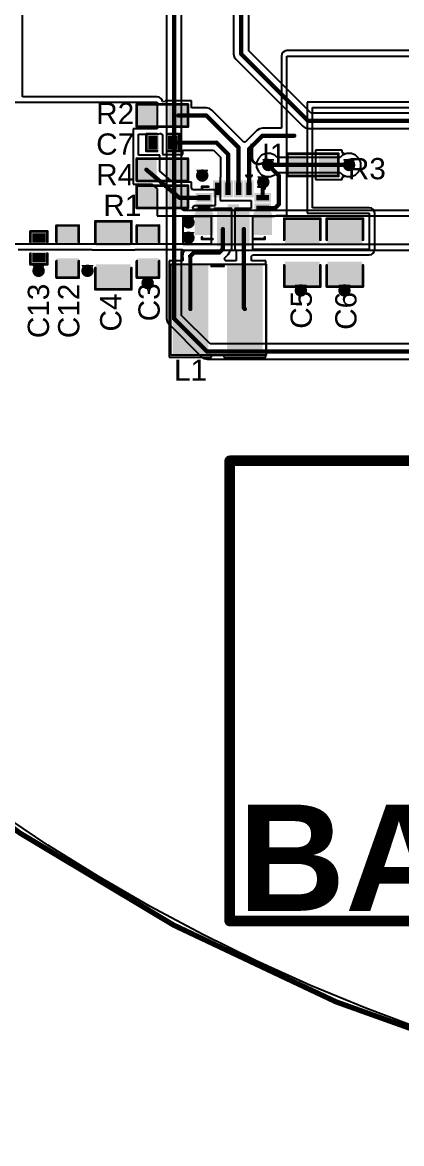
# Model space of a CAD drawing. Header units: inches. Extents: x -89 to 427, y -87 to 99.
# Drawn here: x -48.4 to -30.3, y -87.4 to -33.9 of the extents above; entities that cross this region are included whole.
import ezdxf

# ---------------------------------------------------------------- set-up
doc = ezdxf.new("R2010")
doc.units = ezdxf.units.IN
for name, color, linetype in [('Board_Outline', 56, 'Continuous'), ('Bottom Layer', 5, 'Continuous'), ('Drill Drawing', 1, 'Continuous'), ('Top Layer', 1, 'Continuous'), ('Top Overlay', 2, 'Continuous'), ('Top Paste', 8, 'Continuous'), ('Top Solder', 216, 'Continuous'), ('Via Holes', 16, 'Continuous')]:
    doc.layers.add(name, color=color, linetype=linetype)
doc.styles.add('Arial', font='', dxfattribs={"height": 0.2})
doc.styles.add('Arial_Bold', font='', dxfattribs={"height": 0.2})
doc.styles.get('Arial').set_extended_font_data('Arial')
doc.styles.get('Arial_Bold').set_extended_font_data('Arial', bold=True)

msp = doc.modelspace()

# ---------------------------------------------------------------- hatches: boundary and pattern name
at = {"layer": 'Bottom Layer'}
h = msp.add_hatch(color=5, dxfattribs=at)
edge = h.paths.add_edge_path()
edge.add_arc((-36.652, -40.665), 0.3, 0, 360)
h = msp.add_hatch(color=5, dxfattribs=at)
edge = h.paths.add_edge_path()
edge.add_arc((-32.791, -40.665), 0.3, 0, 360)
h = msp.add_hatch(color=5, dxfattribs=at)
edge = h.paths.add_edge_path()
edge.add_arc((-39.802, -41.173), 0.3, 0, 360)
h = msp.add_hatch(color=5, dxfattribs=at)
edge = h.paths.add_edge_path()
edge.add_arc((-36.888, -41.486), 0.3, 0, 360)
h = msp.add_hatch(color=5, dxfattribs=at)
edge = h.paths.add_edge_path()
edge.add_arc((-40.462, -43.409), 0.3, 0, 360)
h = msp.add_hatch(color=5, dxfattribs=at)
edge = h.paths.add_edge_path()
edge.add_arc((-40.462, -44.145), 0.3, 0, 360)
h = msp.add_hatch(color=5, dxfattribs=at)
edge = h.paths.add_edge_path()
edge.add_arc((-47.617, -45.725), 0.3, 0, 360)
h = msp.add_hatch(color=5, dxfattribs=at)
edge = h.paths.add_edge_path()
edge.add_arc((-45.28, -45.725), 0.3, 0, 360)
h = msp.add_hatch(color=5, dxfattribs=at)
edge = h.paths.add_edge_path()
edge.add_arc((-42.41, -46.309), 0.3, 0, 360)
h = msp.add_hatch(color=5, dxfattribs=at)
edge = h.paths.add_edge_path()
edge.add_arc((-35.094, -46.665), 0.3, 0, 360)
h = msp.add_hatch(color=5, dxfattribs=at)
edge = h.paths.add_edge_path()
edge.add_arc((-33.012, -46.665), 0.3, 0, 360)
at = {"layer": 'Top Layer'}
for points in [[(-42.85, -38.748), (-42.85, -37.859), (-42.088, -37.859), (-42.088, -38.748)], [(-41.326, -38.748), (-41.326, -37.859), (-40.564, -37.859), (-40.564, -38.748)], [(-42.38, -39.915), (-42.38, -39.28), (-41.923, -39.28), (-41.923, -39.915)], [(-41.44, -39.915), (-41.44, -39.28), (-40.983, -39.28), (-40.983, -39.915)], [(-42.85, -41.337), (-42.85, -40.448), (-42.088, -40.448), (-42.088, -41.337)], [(-41.326, -41.337), (-41.326, -40.448), (-40.564, -40.448), (-40.564, -41.337)], [(-34.9, -40.218), (-34.9, -41.107), (-35.662, -41.107), (-35.662, -40.218)], [(-33.376, -40.218), (-33.376, -41.107), (-34.138, -41.107), (-34.138, -40.218)], [(-42.85, -42.631), (-42.85, -41.742), (-42.088, -41.742), (-42.088, -42.631)], [(-41.326, -42.631), (-41.326, -41.742), (-40.564, -41.742), (-40.564, -42.631)], [(-38.942, -41.506), (-38.942, -42.106), (-39.192, -42.106), (-39.192, -41.506)], [(-38.442, -41.506), (-38.442, -42.106), (-38.692, -42.106), (-38.692, -41.506)], [(-37.942, -41.506), (-37.942, -42.106), (-38.192, -42.106), (-38.192, -41.506)], [(-37.442, -41.506), (-37.442, -42.106), (-37.692, -42.106), (-37.692, -41.506)], [(-39.417, -42.106), (-39.417, -42.356), (-40.017, -42.356), (-40.017, -42.106)], [(-36.617, -42.106), (-36.617, -42.356), (-37.217, -42.356), (-37.217, -42.106)], [(-39.417, -42.606), (-39.417, -42.856), (-40.017, -42.856), (-40.017, -42.606)], [(-38.142, -42.656), (-38.142, -44.456), (-38.492, -44.456), (-38.492, -42.656)], [(-36.617, -42.606), (-36.617, -42.856), (-37.217, -42.856), (-37.217, -42.606)], [(-39.367, -43.056), (-39.367, -43.906), (-40.067, -43.906), (-40.067, -43.056)], [(-38.642, -43.006), (-38.642, -44.456), (-38.992, -44.456), (-38.992, -43.006)], [(-37.642, -43.006), (-37.642, -44.456), (-37.992, -44.456), (-37.992, -43.006)], [(-36.567, -43.056), (-36.567, -43.906), (-37.267, -43.906), (-37.267, -43.056)], [(-35.789, -44.346), (-35.789, -43.33), (-34.265, -43.33), (-34.265, -44.346)], [(-33.757, -44.346), (-33.757, -43.33), (-32.233, -43.33), (-32.233, -44.346)], [(-47.282, -44.386), (-47.917, -44.386), (-47.917, -43.929), (-47.282, -43.929)], [(-46.672, -43.66), (-45.783, -43.66), (-45.783, -44.422), (-46.672, -44.422)], [(-44.806, -44.475), (-44.806, -43.459), (-43.282, -43.459), (-43.282, -44.475)], [(-42.837, -43.66), (-41.948, -43.66), (-41.948, -44.422), (-42.837, -44.422)], [(-47.282, -45.326), (-47.917, -45.326), (-47.917, -44.869), (-47.282, -44.869)], [(-46.672, -45.184), (-45.783, -45.184), (-45.783, -45.946), (-46.672, -45.946)], [(-44.806, -46.507), (-44.806, -45.491), (-43.282, -45.491), (-43.282, -46.507)], [(-42.837, -45.184), (-41.948, -45.184), (-41.948, -45.946), (-42.837, -45.946)], [(-39.62, -49.599), (-41.12, -49.599), (-41.12, -45.499), (-39.62, -45.499)], [(-37.02, -49.599), (-38.52, -49.599), (-38.52, -45.499), (-37.02, -45.499)], [(-35.789, -46.378), (-35.789, -45.362), (-34.265, -45.362), (-34.265, -46.378)], [(-33.757, -46.378), (-33.757, -45.362), (-32.233, -45.362), (-32.233, -46.378)]]:
    msp.add_hatch(color=1, dxfattribs=at).paths.add_polyline_path(points)
h = msp.add_hatch(color=1, dxfattribs=at)
edge = h.paths.add_edge_path()
edge.add_arc((-36.652, -40.665), 0.3, 0, 360)
h = msp.add_hatch(color=1, dxfattribs=at)
edge = h.paths.add_edge_path()
edge.add_arc((-32.791, -40.665), 0.3, 0, 360)
h = msp.add_hatch(color=1, dxfattribs=at)
edge = h.paths.add_edge_path()
edge.add_arc((-39.802, -41.173), 0.3, 0, 360)
h = msp.add_hatch(color=1, dxfattribs=at)
edge = h.paths.add_edge_path()
edge.add_arc((-36.888, -41.486), 0.3, 0, 360)
h = msp.add_hatch(color=1, dxfattribs=at)
edge = h.paths.add_edge_path()
edge.add_arc((-40.462, -43.409), 0.3, 0, 360)
h = msp.add_hatch(color=1, dxfattribs=at)
edge = h.paths.add_edge_path()
edge.add_arc((-40.462, -44.145), 0.3, 0, 360)
h = msp.add_hatch(color=1, dxfattribs=at)
edge = h.paths.add_edge_path()
edge.add_arc((-47.617, -45.725), 0.3, 0, 360)
h = msp.add_hatch(color=1, dxfattribs=at)
edge = h.paths.add_edge_path()
edge.add_arc((-45.28, -45.725), 0.3, 0, 360)
h = msp.add_hatch(color=1, dxfattribs=at)
edge = h.paths.add_edge_path()
edge.add_arc((-42.41, -46.309), 0.3, 0, 360)
h = msp.add_hatch(color=1, dxfattribs=at)
edge = h.paths.add_edge_path()
edge.add_arc((-35.094, -46.665), 0.3, 0, 360)
h = msp.add_hatch(color=1, dxfattribs=at)
edge = h.paths.add_edge_path()
edge.add_arc((-33.012, -46.665), 0.3, 0, 360)
at = {"layer": 'Top Paste'}
for points in [[(-42.85, -38.748), (-42.85, -37.859), (-42.088, -37.859), (-42.088, -38.748)], [(-41.326, -38.748), (-41.326, -37.859), (-40.564, -37.859), (-40.564, -38.748)], [(-42.38, -39.915), (-42.38, -39.28), (-41.923, -39.28), (-41.923, -39.915)], [(-41.44, -39.915), (-41.44, -39.28), (-40.983, -39.28), (-40.983, -39.915)], [(-42.85, -41.337), (-42.85, -40.448), (-42.088, -40.448), (-42.088, -41.337)], [(-41.326, -41.337), (-41.326, -40.448), (-40.564, -40.448), (-40.564, -41.337)], [(-34.9, -40.218), (-34.9, -41.107), (-35.662, -41.107), (-35.662, -40.218)], [(-33.376, -40.218), (-33.376, -41.107), (-34.138, -41.107), (-34.138, -40.218)], [(-42.85, -42.631), (-42.85, -41.742), (-42.088, -41.742), (-42.088, -42.631)], [(-41.326, -42.631), (-41.326, -41.742), (-40.564, -41.742), (-40.564, -42.631)], [(-38.942, -41.506), (-38.942, -42.106), (-39.192, -42.106), (-39.192, -41.506)], [(-38.442, -41.506), (-38.442, -42.106), (-38.692, -42.106), (-38.692, -41.506)], [(-37.942, -41.506), (-37.942, -42.106), (-38.192, -42.106), (-38.192, -41.506)], [(-37.442, -41.506), (-37.442, -42.106), (-37.692, -42.106), (-37.692, -41.506)], [(-39.417, -42.106), (-39.417, -42.356), (-40.017, -42.356), (-40.017, -42.106)], [(-36.617, -42.106), (-36.617, -42.356), (-37.217, -42.356), (-37.217, -42.106)], [(-39.417, -42.606), (-39.417, -42.856), (-40.017, -42.856), (-40.017, -42.606)], [(-38.142, -42.656), (-38.142, -44.456), (-38.492, -44.456), (-38.492, -42.656)], [(-36.617, -42.606), (-36.617, -42.856), (-37.217, -42.856), (-37.217, -42.606)], [(-39.367, -43.056), (-39.367, -43.906), (-40.067, -43.906), (-40.067, -43.056)], [(-38.642, -43.006), (-38.642, -44.456), (-38.992, -44.456), (-38.992, -43.006)], [(-37.642, -43.006), (-37.642, -44.456), (-37.992, -44.456), (-37.992, -43.006)], [(-36.567, -43.056), (-36.567, -43.906), (-37.267, -43.906), (-37.267, -43.056)], [(-35.789, -44.346), (-35.789, -43.33), (-34.265, -43.33), (-34.265, -44.346)], [(-33.757, -44.346), (-33.757, -43.33), (-32.233, -43.33), (-32.233, -44.346)], [(-47.282, -44.386), (-47.917, -44.386), (-47.917, -43.929), (-47.282, -43.929)], [(-46.672, -43.66), (-45.783, -43.66), (-45.783, -44.422), (-46.672, -44.422)], [(-44.806, -44.475), (-44.806, -43.459), (-43.282, -43.459), (-43.282, -44.475)], [(-42.837, -43.66), (-41.948, -43.66), (-41.948, -44.422), (-42.837, -44.422)], [(-47.282, -45.326), (-47.917, -45.326), (-47.917, -44.869), (-47.282, -44.869)], [(-46.672, -45.184), (-45.783, -45.184), (-45.783, -45.946), (-46.672, -45.946)], [(-44.806, -46.507), (-44.806, -45.491), (-43.282, -45.491), (-43.282, -46.507)], [(-42.837, -45.184), (-41.948, -45.184), (-41.948, -45.946), (-42.837, -45.946)], [(-39.62, -49.599), (-41.12, -49.599), (-41.12, -45.499), (-39.62, -45.499)], [(-37.02, -49.599), (-38.52, -49.599), (-38.52, -45.499), (-37.02, -45.499)], [(-35.789, -46.378), (-35.789, -45.362), (-34.265, -45.362), (-34.265, -46.378)], [(-33.757, -46.378), (-33.757, -45.362), (-32.233, -45.362), (-32.233, -46.378)]]:
    msp.add_hatch(color=8, dxfattribs=at).paths.add_polyline_path(points)
at = {"layer": 'Top Solder'}
for points in [[(-42.951, -38.849), (-42.951, -37.757), (-41.986, -37.757), (-41.986, -38.849)], [(-41.427, -38.849), (-41.427, -37.757), (-40.462, -37.757), (-40.462, -38.849)], [(-42.44, -39.975), (-42.44, -39.22), (-41.863, -39.22), (-41.863, -39.975)], [(-41.5, -39.975), (-41.5, -39.22), (-40.923, -39.22), (-40.923, -39.975)], [(-34.798, -40.117), (-34.798, -41.209), (-35.763, -41.209), (-35.763, -40.117)], [(-33.274, -40.117), (-33.274, -41.209), (-34.239, -41.209), (-34.239, -40.117)], [(-42.951, -41.438), (-42.951, -40.346), (-41.986, -40.346), (-41.986, -41.438)], [(-41.427, -41.438), (-41.427, -40.346), (-40.462, -40.346), (-40.462, -41.438)], [(-42.951, -42.733), (-42.951, -41.641), (-41.986, -41.641), (-41.986, -42.733)], [(-41.427, -42.733), (-41.427, -41.641), (-40.462, -41.641), (-40.462, -42.733)], [(-38.84, -41.404), (-38.84, -42.208), (-39.293, -42.208), (-39.293, -41.404)], [(-38.34, -41.404), (-38.34, -42.208), (-38.793, -42.208), (-38.793, -41.404)], [(-37.84, -41.404), (-37.84, -42.208), (-38.293, -42.208), (-38.293, -41.404)], [(-37.34, -41.404), (-37.34, -42.208), (-37.793, -42.208), (-37.793, -41.404)], [(-39.315, -42.004), (-39.315, -42.458), (-40.118, -42.458), (-40.118, -42.004)], [(-36.515, -42.004), (-36.515, -42.458), (-37.318, -42.458), (-37.318, -42.004)], [(-39.315, -42.504), (-39.315, -42.958), (-40.118, -42.958), (-40.118, -42.504)], [(-38.04, -42.554), (-38.04, -44.558), (-38.593, -44.558), (-38.593, -42.554)], [(-36.515, -42.504), (-36.515, -42.958), (-37.318, -42.958), (-37.318, -42.504)], [(-44.876, -44.545), (-44.876, -43.389), (-43.212, -43.389), (-43.212, -44.545)], [(-39.265, -42.954), (-39.265, -44.008), (-40.168, -44.008), (-40.168, -42.954)], [(-38.54, -42.904), (-38.54, -44.558), (-39.093, -44.558), (-39.093, -42.904)], [(-37.54, -42.904), (-37.54, -44.558), (-38.093, -44.558), (-38.093, -42.904)], [(-36.465, -42.954), (-36.465, -44.008), (-37.368, -44.008), (-37.368, -42.954)], [(-35.859, -44.416), (-35.859, -43.26), (-34.195, -43.26), (-34.195, -44.416)], [(-33.827, -44.416), (-33.827, -43.26), (-32.163, -43.26), (-32.163, -44.416)], [(-47.222, -44.446), (-47.977, -44.446), (-47.977, -43.869), (-47.222, -43.869)], [(-46.732, -43.6), (-45.724, -43.6), (-45.724, -44.482), (-46.732, -44.482)], [(-42.897, -43.6), (-41.888, -43.6), (-41.888, -44.482), (-42.897, -44.482)], [(-47.222, -45.386), (-47.977, -45.386), (-47.977, -44.809), (-47.222, -44.809)], [(-46.732, -45.124), (-45.724, -45.124), (-45.724, -46.006), (-46.732, -46.006)], [(-44.876, -46.577), (-44.876, -45.421), (-43.212, -45.421), (-43.212, -46.577)], [(-42.897, -45.124), (-41.888, -45.124), (-41.888, -46.006), (-42.897, -46.006)], [(-39.518, -49.7), (-41.221, -49.7), (-41.221, -45.397), (-39.518, -45.397)], [(-36.918, -49.7), (-38.621, -49.7), (-38.621, -45.397), (-36.918, -45.397)], [(-35.859, -46.448), (-35.859, -45.292), (-34.195, -45.292), (-34.195, -46.448)], [(-33.827, -46.448), (-33.827, -45.292), (-32.163, -45.292), (-32.163, -46.448)]]:
    msp.add_hatch(color=216, dxfattribs=at).paths.add_polyline_path(points)
at = {"layer": 'Via Holes'}
h = msp.add_hatch(color=7, dxfattribs=at)
edge = h.paths.add_edge_path()
edge.add_arc((-36.652, -40.665), 0.15, 0, 360)
h = msp.add_hatch(color=7, dxfattribs=at)
edge = h.paths.add_edge_path()
edge.add_arc((-32.791, -40.665), 0.15, 0, 360)
h = msp.add_hatch(color=7, dxfattribs=at)
edge = h.paths.add_edge_path()
edge.add_arc((-39.802, -41.173), 0.15, 0, 360)
h = msp.add_hatch(color=7, dxfattribs=at)
edge = h.paths.add_edge_path()
edge.add_arc((-36.888, -41.486), 0.15, 0, 360)
h = msp.add_hatch(color=7, dxfattribs=at)
edge = h.paths.add_edge_path()
edge.add_arc((-40.462, -43.409), 0.15, 0, 360)
h = msp.add_hatch(color=7, dxfattribs=at)
edge = h.paths.add_edge_path()
edge.add_arc((-40.462, -44.145), 0.15, 0, 360)
h = msp.add_hatch(color=7, dxfattribs=at)
edge = h.paths.add_edge_path()
edge.add_arc((-47.617, -45.725), 0.15, 0, 360)
h = msp.add_hatch(color=7, dxfattribs=at)
edge = h.paths.add_edge_path()
edge.add_arc((-45.28, -45.725), 0.15, 0, 360)
h = msp.add_hatch(color=7, dxfattribs=at)
edge = h.paths.add_edge_path()
edge.add_arc((-42.41, -46.309), 0.15, 0, 360)
h = msp.add_hatch(color=7, dxfattribs=at)
edge = h.paths.add_edge_path()
edge.add_arc((-35.094, -46.665), 0.15, 0, 360)
h = msp.add_hatch(color=7, dxfattribs=at)
edge = h.paths.add_edge_path()
edge.add_arc((-33.012, -46.665), 0.15, 0, 360)

# ---------------------------------------------------------------- linework, layer by layer
at = {"layer": 'Board_Outline', "const_width": 0.254}
for points in [[(87.312, 0, 1), (-87.312, 0, 1)], [(36.513, 0, 1), (-36.513, 0, 1)]]:
    msp.add_lwpolyline(points, format="xyb", close=True, dxfattribs=at)
at = {"layer": 'Bottom Layer'}
for p, q in [((-37.585, -35.207), (-37.585, -5.772)), ((-38.31, -5.923), (-38.31, -35.357)), ((-40.785, -42.735), (-40.785, -12.852)), ((-41.511, -13.003), (-41.511, -48.006)), ((-38.31, -35.357), (-38.31, -35.357)), ((-38.31, -35.357), (-38.283, -35.496)), ((-34.597, -38.195), (-37.585, -35.207)), ((-38.283, -35.496), (-38.204, -35.613)), ((-38.204, -35.613), (-35.004, -38.814)), ((59.387, -38.195), (-34.597, -38.195)), ((-35.004, -38.814), (-35.004, -38.814)), ((-35.004, -38.814), (-34.886, -38.892)), ((-34.886, -38.892), (-34.747, -38.92)), ((-34.747, -38.92), (-34.747, -38.92)), ((-34.747, -38.92), (-1.818, -38.92)), ((-36.762, -40.111), (-36.966, -40.196)), ((-36.542, -40.111), (-36.762, -40.111)), ((-36.338, -40.196), (-36.542, -40.111)), ((-32.902, -40.111), (-33.105, -40.196)), ((-32.681, -40.111), (-32.902, -40.111)), ((-32.478, -40.196), (-32.681, -40.111)), ((-37.122, -40.352), (-37.206, -40.555)), ((-37.206, -40.555), (-37.206, -40.776)), ((-36.966, -40.196), (-37.122, -40.352)), ((-36.231, -40.303), (-36.338, -40.196)), ((-33.212, -40.303), (-36.231, -40.303)), ((-33.105, -40.196), (-33.212, -40.303)), ((-32.322, -40.352), (-32.478, -40.196)), ((-32.237, -40.555), (-32.322, -40.352)), ((-32.237, -40.776), (-32.237, -40.555)), ((-37.206, -40.776), (-37.122, -40.979)), ((-37.122, -40.979), (-36.966, -41.135)), ((-36.966, -41.135), (-36.762, -41.219)), ((-36.762, -41.219), (-36.542, -41.219)), ((-36.542, -41.219), (-36.338, -41.135)), ((-36.338, -41.135), (-36.231, -41.028)), ((-36.231, -41.028), (-33.212, -41.028)), ((-33.212, -41.028), (-33.105, -41.135)), ((-33.105, -41.135), (-32.902, -41.219)), ((-32.902, -41.219), (-32.681, -41.219)), ((-32.681, -41.219), (-32.478, -41.135)), ((-32.478, -41.135), (-32.322, -40.979)), ((-32.322, -40.979), (-32.237, -40.776)), ((-40.783, -42.742), (-40.785, -42.735)), ((-40.738, -42.803), (-40.783, -42.742)), ((-40.685, -42.845), (-40.738, -42.803)), ((-6.121, -42.845), (-40.685, -42.845)), ((-40.711, -43.134), (-40.685, -43.104)), ((-40.711, -44.475), (-40.711, -43.134)), ((-40.685, -43.104), (-6.121, -43.104)), ((-13.824, -44.475), (-40.711, -44.475)), ((-40.785, -44.795), (-40.711, -44.734)), ((-40.785, -47.856), (-40.785, -44.795)), ((-40.711, -44.734), (-13.824, -44.734)), ((-41.511, -48.006), (-41.511, -48.006)), ((-41.511, -48.006), (-41.483, -48.145)), ((-41.483, -48.145), (-41.404, -48.262)), ((-39.423, -49.218), (-40.785, -47.856)), ((-41.404, -48.262), (-39.83, -49.837)), ((-22.826, -49.218), (-39.423, -49.218)), ((-39.83, -49.837), (-39.83, -49.837)), ((-39.83, -49.837), (-39.712, -49.916)), ((-39.712, -49.916), (-39.573, -49.943)), ((-39.573, -49.943), (-16.956, -49.943)), ((-47.18, -73.174), (-49.549, -71.591)), ((-44.76, -74.678), (-47.18, -73.174)), ((-42.293, -76.103), (-44.76, -74.678)), ((-39.78, -77.446), (-42.293, -76.103)), ((-37.225, -78.706), (-39.78, -77.446)), ((-34.63, -79.882), (-37.225, -78.706)), ((-31.998, -80.972), (-34.63, -79.882)), ((-29.331, -81.976), (-31.998, -80.972))]:
    msp.add_line(p, q, dxfattribs=at)
at = {"layer": 'Bottom Layer', "const_width": 0.203}
for points in [[(-37.948, -35.357), (-37.948, -5.772)], [(-41.148, -48.006), (-41.148, -12.852)], [(-37.948, -35.357), (-34.747, -38.557)], [(-34.747, -38.557), (59.538, -38.557)], [(-36.652, -40.665), (-32.791, -40.665)], [(-41.148, -48.006), (-39.573, -49.581)], [(-39.573, -49.581), (-16.535, -49.581)]]:
    msp.add_lwpolyline(points, dxfattribs=at)
at = {"layer": 'Bottom Layer', "const_width": 0.102}
for points in [[(-37.998, -35.357, 1), (-37.897, -35.357, 1)], [(-37.998, -35.357, 1), (-37.897, -35.357, 1)], [(-34.798, -38.557, 1), (-34.696, -38.557, 1)], [(-34.798, -38.557, 1), (-34.696, -38.557, 1)], [(-36.703, -40.665, 1), (-36.601, -40.665, 1)], [(-32.842, -40.665, 1), (-32.741, -40.665, 1)], [(-41.199, -48.006, 1), (-41.097, -48.006, 1)], [(-41.199, -48.006, 1), (-41.097, -48.006, 1)], [(-39.624, -49.581, 1), (-39.522, -49.581, 1)], [(-39.624, -49.581, 1), (-39.522, -49.581, 1)]]:
    msp.add_lwpolyline(points, format="xyb", close=True, dxfattribs=at)
at = {"layer": 'Drill Drawing', "const_width": 0.0508}
for points in [[(-36.906, -40.411), (-36.398, -40.411)], [(-36.906, -40.411), (-36.652, -40.919)], [(-36.652, -40.919), (-36.398, -40.411)], [(-33.045, -40.411), (-32.537, -40.411)], [(-33.045, -40.411), (-32.791, -40.919)], [(-32.791, -40.919), (-32.537, -40.411)], [(-40.056, -40.919), (-39.548, -40.919)], [(-40.056, -40.919), (-39.802, -41.427)], [(-39.802, -41.427), (-39.548, -40.919)], [(-37.142, -41.232), (-36.634, -41.232)], [(-37.142, -41.232), (-36.888, -41.74)], [(-36.888, -41.74), (-36.634, -41.232)], [(-40.716, -43.155), (-40.208, -43.155)], [(-40.716, -43.155), (-40.462, -43.663)], [(-40.462, -43.663), (-40.208, -43.155)], [(-40.716, -43.891), (-40.208, -43.891)], [(-40.716, -43.891), (-40.462, -44.399)], [(-40.462, -44.399), (-40.208, -43.891)], [(-47.871, -45.471), (-47.363, -45.471)], [(-47.871, -45.471), (-47.617, -45.979)], [(-47.617, -45.979), (-47.363, -45.471)], [(-45.534, -45.471), (-45.026, -45.471)], [(-45.534, -45.471), (-45.28, -45.979)], [(-45.28, -45.979), (-45.026, -45.471)], [(-42.664, -46.055), (-42.156, -46.055)], [(-42.664, -46.055), (-42.41, -46.563)], [(-42.41, -46.563), (-42.156, -46.055)], [(-35.348, -46.411), (-34.84, -46.411)], [(-35.348, -46.411), (-35.094, -46.919)], [(-35.094, -46.919), (-34.84, -46.411)], [(-33.266, -46.411), (-32.758, -46.411)], [(-33.266, -46.411), (-33.012, -46.919)], [(-33.012, -46.919), (-32.758, -46.411)]]:
    msp.add_lwpolyline(points, dxfattribs=at)
at = {"layer": 'Drill Drawing', "const_width": 0.0254}
for points in [[(-36.919, -40.411, 1), (-36.894, -40.411, 1)], [(-36.919, -40.411, 1), (-36.894, -40.411, 1)], [(-36.411, -40.411, 1), (-36.386, -40.411, 1)], [(-36.411, -40.411, 1), (-36.386, -40.411, 1)], [(-33.058, -40.411, 1), (-33.033, -40.411, 1)], [(-33.058, -40.411, 1), (-33.033, -40.411, 1)], [(-32.55, -40.411, 1), (-32.525, -40.411, 1)], [(-32.55, -40.411, 1), (-32.525, -40.411, 1)], [(-40.068, -40.919, 1), (-40.043, -40.919, 1)], [(-40.068, -40.919, 1), (-40.043, -40.919, 1)], [(-39.56, -40.919, 1), (-39.535, -40.919, 1)], [(-39.56, -40.919, 1), (-39.535, -40.919, 1)], [(-37.155, -41.232, 1), (-37.129, -41.232, 1)], [(-37.155, -41.232, 1), (-37.129, -41.232, 1)], [(-36.665, -40.919, 1), (-36.639, -40.919, 1)], [(-36.665, -40.919, 1), (-36.639, -40.919, 1)], [(-36.647, -41.232, 1), (-36.621, -41.232, 1)], [(-36.647, -41.232, 1), (-36.621, -41.232, 1)], [(-32.804, -40.919, 1), (-32.779, -40.919, 1)], [(-32.804, -40.919, 1), (-32.779, -40.919, 1)], [(-39.815, -41.427, 1), (-39.789, -41.427, 1)], [(-39.815, -41.427, 1), (-39.789, -41.427, 1)], [(-36.901, -41.74, 1), (-36.875, -41.74, 1)], [(-36.901, -41.74, 1), (-36.875, -41.74, 1)], [(-40.729, -43.155, 1), (-40.703, -43.155, 1)], [(-40.729, -43.155, 1), (-40.703, -43.155, 1)], [(-40.221, -43.155, 1), (-40.196, -43.155, 1)], [(-40.221, -43.155, 1), (-40.196, -43.155, 1)], [(-40.729, -43.891, 1), (-40.703, -43.891, 1)], [(-40.729, -43.891, 1), (-40.703, -43.891, 1)], [(-40.475, -43.663, 1), (-40.45, -43.663, 1)], [(-40.475, -43.663, 1), (-40.45, -43.663, 1)], [(-40.221, -43.891, 1), (-40.196, -43.891, 1)], [(-40.221, -43.891, 1), (-40.196, -43.891, 1)], [(-40.475, -44.399, 1), (-40.45, -44.399, 1)], [(-40.475, -44.399, 1), (-40.45, -44.399, 1)], [(-47.883, -45.471, 1), (-47.858, -45.471, 1)], [(-47.883, -45.471, 1), (-47.858, -45.471, 1)], [(-47.375, -45.471, 1), (-47.35, -45.471, 1)], [(-47.375, -45.471, 1), (-47.35, -45.471, 1)], [(-45.546, -45.471, 1), (-45.521, -45.471, 1)], [(-45.546, -45.471, 1), (-45.521, -45.471, 1)], [(-45.038, -45.471, 1), (-45.013, -45.471, 1)], [(-45.038, -45.471, 1), (-45.013, -45.471, 1)], [(-47.629, -45.979, 1), (-47.604, -45.979, 1)], [(-47.629, -45.979, 1), (-47.604, -45.979, 1)], [(-45.292, -45.979, 1), (-45.267, -45.979, 1)], [(-45.292, -45.979, 1), (-45.267, -45.979, 1)], [(-42.676, -46.055, 1), (-42.651, -46.055, 1)], [(-42.676, -46.055, 1), (-42.651, -46.055, 1)], [(-42.168, -46.055, 1), (-42.143, -46.055, 1)], [(-42.168, -46.055, 1), (-42.143, -46.055, 1)], [(-42.422, -46.563, 1), (-42.397, -46.563, 1)], [(-42.422, -46.563, 1), (-42.397, -46.563, 1)], [(-35.361, -46.411, 1), (-35.336, -46.411, 1)], [(-35.361, -46.411, 1), (-35.336, -46.411, 1)], [(-34.853, -46.411, 1), (-34.828, -46.411, 1)], [(-34.853, -46.411, 1), (-34.828, -46.411, 1)], [(-33.278, -46.411, 1), (-33.253, -46.411, 1)], [(-33.278, -46.411, 1), (-33.253, -46.411, 1)], [(-32.77, -46.411, 1), (-32.745, -46.411, 1)], [(-32.77, -46.411, 1), (-32.745, -46.411, 1)], [(-35.107, -46.919, 1), (-35.082, -46.919, 1)], [(-35.107, -46.919, 1), (-35.082, -46.919, 1)], [(-33.024, -46.919, 1), (-32.999, -46.919, 1)], [(-33.024, -46.919, 1), (-32.999, -46.919, 1)]]:
    msp.add_lwpolyline(points, format="xyb", close=True, dxfattribs=at)
at = {"layer": 'Top Layer'}
for p, q in [((-48.377, -37.409), (-48.377, -3.912)), ((-36.002, -35.359), (-36.022, -35.458)), ((-35.946, -35.275), (-36.002, -35.359)), ((-35.862, -35.219), (-35.946, -35.275)), ((-35.763, -35.199), (-35.862, -35.219)), ((-11.07, -35.199), (-35.763, -35.199)), ((-36.022, -35.458), (-36.022, -38.906)), ((-35.763, -43.078), (-35.763, -35.458)), ((-35.763, -35.458), (-10.16, -35.458)), ((-41.961, -37.409), (-48.377, -37.409)), ((-41.862, -37.429), (-41.961, -37.409)), ((-41.778, -37.485), (-41.862, -37.429)), ((-41.722, -37.569), (-41.778, -37.485)), ((-49.251, -37.668), (-41.961, -37.668)), ((-41.961, -37.668), (-41.961, -38.938)), ((-41.707, -37.643), (-41.722, -37.569)), ((-41.58, -37.631), (-41.707, -37.643)), ((-40.31, -37.605), (-41.58, -37.605)), ((-41.58, -37.605), (-41.58, -37.631)), ((-40.31, -37.941), (-40.31, -37.605)), ((-39.599, -37.941), (-40.31, -37.941)), ((-39.46, -37.968), (-39.599, -37.941)), ((-39.599, -37.941), (-39.599, -37.941)), ((-39.342, -38.047), (-39.46, -37.968)), ((-16.307, -37.668), (-34.798, -37.668)), ((-34.798, -37.668), (-34.798, -42.977)), ((-34.539, -42.718), (-34.539, -37.927)), ((-34.539, -37.927), (-16.566, -37.927)), ((-37.81, -39.579), (-39.342, -38.047)), ((-41.961, -38.938), (-43.104, -38.938)), ((-43.104, -38.938), (-43.104, -41.58)), ((-37.188, -39.012), (-37.76, -39.584)), ((-37.07, -38.933), (-37.188, -39.012)), ((-37.188, -39.012), (-37.188, -39.012)), ((-36.932, -38.906), (-37.07, -38.933)), ((-36.022, -38.906), (-36.932, -38.906)), ((-42.845, -40.194), (-42.845, -39.197)), ((-42.845, -39.197), (-41.961, -39.197)), ((-41.961, -39.197), (-41.862, -39.177)), ((-41.862, -39.177), (-41.821, -39.15)), ((-41.821, -39.15), (-41.694, -39.207)), ((-41.694, -39.207), (-41.694, -40.169)), ((-37.76, -39.584), (-37.81, -39.579)), ((-37.81, -39.579), (-37.81, -39.579)), ((-41.694, -40.169), (-40.729, -40.169)), ((-40.729, -40.169), (-40.729, -39.96)), ((-40.729, -39.96), (-39.267, -39.96)), ((-39.267, -39.96), (-38.929, -40.298)), ((-33.122, -39.964), (-34.392, -39.964)), ((-34.392, -39.964), (-34.392, -41.361)), ((-33.122, -40.065), (-33.122, -39.964)), ((-32.995, -40.15), (-33.122, -40.065)), ((-32.902, -40.111), (-32.995, -40.15)), ((-32.681, -40.111), (-32.902, -40.111)), ((-32.478, -40.196), (-32.681, -40.111)), ((-41.834, -40.194), (-42.845, -40.194)), ((-41.834, -40.956), (-41.834, -40.194)), ((-38.929, -40.298), (-38.929, -41.252)), ((-32.322, -40.352), (-32.478, -40.196)), ((-32.237, -40.555), (-32.322, -40.352)), ((-32.237, -40.776), (-32.237, -40.555)), ((-41.207, -41.488), (-41.834, -40.956)), ((-38.929, -41.252), (-38.946, -41.252)), ((-38.946, -41.252), (-38.946, -42.36)), ((-33.122, -41.266), (-32.995, -41.181)), ((-32.995, -41.181), (-32.902, -41.219)), ((-32.902, -41.219), (-32.681, -41.219)), ((-32.681, -41.219), (-32.478, -41.135)), ((-32.478, -41.135), (-32.322, -40.979)), ((-32.322, -40.979), (-32.237, -40.776)), ((-43.104, -41.58), (-43.104, -41.591)), ((-43.104, -41.591), (-42.207, -41.591)), ((-42.207, -41.591), (-41.961, -41.8)), ((-40.31, -41.488), (-41.207, -41.488)), ((-40.31, -41.741), (-40.31, -41.488)), ((-40.271, -41.852), (-40.31, -41.741)), ((-34.392, -41.361), (-33.122, -41.361)), ((-33.122, -41.361), (-33.122, -41.266)), ((-41.961, -41.8), (-41.961, -43.104)), ((-39.163, -41.852), (-40.271, -41.852)), ((-39.163, -42.61), (-39.163, -41.852)), ((-40.26, -42.737), (-40.188, -42.61)), ((-40.225, -42.802), (-40.26, -42.737)), ((-39.246, -42.802), (-40.225, -42.802)), ((-40.188, -42.61), (-39.163, -42.61)), ((-38.388, -42.752), (-39.246, -42.752)), ((-39.246, -42.752), (-39.246, -42.802)), ((-38.946, -42.36), (-37.471, -42.36)), ((-38.388, -44.71), (-38.388, -42.752)), ((-37.471, -42.752), (-38.246, -42.752)), ((-38.246, -42.752), (-38.246, -44.71)), ((-37.471, -42.36), (-37.471, -42.752)), ((-31.826, -42.718), (-34.539, -42.718)), ((-31.727, -42.738), (-31.826, -42.718)), ((-31.643, -42.794), (-31.727, -42.738)), ((-31.587, -42.878), (-31.643, -42.794)), ((-41.961, -43.104), (-40.271, -43.104)), ((-40.271, -43.104), (-40.271, -43.11)), ((-40.271, -43.11), (-39.37, -43.11)), ((-39.37, -43.11), (-39.37, -44.45)), ((-37.388, -44.704), (-37.388, -43.11)), ((-37.388, -43.11), (-36.363, -43.11)), ((-36.363, -43.11), (-36.254, -43.078)), ((-36.363, -43.11), (-36.363, -43.11)), ((-36.254, -43.078), (-35.763, -43.078)), ((-34.798, -42.977), (-31.826, -42.977)), ((-31.826, -42.977), (-31.826, -44.704)), ((-31.567, -42.977), (-31.587, -42.878)), ((-31.567, -44.704), (-31.567, -42.977)), ((-39.37, -44.45), (-48.844, -44.45)), ((-48.585, -44.709), (-45.06, -44.709)), ((-45.06, -44.709), (-45.06, -44.729)), ((-45.06, -44.729), (-43.028, -44.729)), ((-43.028, -44.729), (-43.028, -44.709)), ((-43.028, -44.709), (-40.749, -44.709)), ((-40.749, -44.709), (-40.681, -44.836)), ((-40.721, -44.895), (-40.749, -45.034)), ((-40.681, -44.836), (-40.721, -44.895)), ((-38.733, -45.113), (-38.56, -44.94)), ((-38.56, -44.94), (-38.482, -44.823)), ((-38.56, -44.94), (-38.56, -44.94)), ((-38.482, -44.823), (-38.459, -44.71)), ((-38.459, -44.71), (-38.388, -44.71)), ((-38.246, -44.71), (-38.179, -44.71)), ((-38.179, -44.71), (-38.179, -45.245)), ((-37.454, -45.017), (-37.388, -44.963)), ((-31.826, -44.704), (-37.388, -44.704)), ((-37.388, -44.963), (-31.826, -44.963)), ((-31.826, -44.963), (-31.727, -44.943)), ((-31.727, -44.943), (-31.643, -44.887)), ((-31.643, -44.887), (-31.587, -44.803)), ((-31.587, -44.803), (-31.567, -44.704)), ((-40.732, -45.245), (-41.374, -45.245)), ((-41.374, -45.245), (-41.374, -49.853)), ((-41.3, -45.415), (-36.754, -45.415)), ((-41.3, -49.759), (-41.3, -45.415)), ((-41.3, -45.415), (-41.3, -45.415)), ((-40.749, -45.034), (-40.732, -45.116)), ((-40.732, -45.116), (-40.732, -45.245)), ((-38.74, -45.118), (-38.733, -45.113)), ((-38.702, -45.245), (-38.74, -45.118)), ((-38.179, -45.245), (-38.702, -45.245)), ((-37.454, -45.245), (-37.454, -45.017)), ((-36.766, -45.245), (-37.454, -45.245)), ((-36.766, -45.415), (-36.766, -45.245)), ((-36.754, -45.415), (-36.766, -45.415)), ((-36.754, -45.415), (-36.754, -49.759)), ((-36.754, -49.759), (-36.754, -45.415)), ((-36.754, -49.759), (-41.3, -49.759)), ((-39.366, -49.853), (-39.366, -49.759)), ((-39.366, -49.759), (-38.774, -49.759)), ((-38.774, -49.759), (-38.774, -49.853)), ((-36.766, -49.853), (-36.766, -49.759)), ((-36.766, -49.759), (-36.754, -49.759)), ((-41.374, -49.853), (-39.366, -49.853)), ((-38.774, -49.853), (-36.766, -49.853)), ((-47.18, -73.174), (-49.549, -71.591)), ((-44.76, -74.678), (-47.18, -73.174)), ((-42.293, -76.103), (-44.76, -74.678)), ((-39.78, -77.446), (-42.293, -76.103)), ((-37.225, -78.706), (-39.78, -77.446)), ((-34.63, -79.882), (-37.225, -78.706)), ((-31.998, -80.972), (-34.63, -79.882)), ((-29.331, -81.976), (-31.998, -80.972))]:
    msp.add_line(p, q, dxfattribs=at)
at = {"layer": 'Top Layer', "const_width": 0.203}
for points in [[(-40.945, -38.303), (-39.599, -38.303)], [(-39.599, -38.303), (-38.067, -39.835)], [(-41.212, -39.598), (-39.117, -39.598)], [(-39.117, -39.598), (-38.567, -40.148)], [(-37.567, -39.903), (-36.932, -39.268)], [(-36.932, -39.268), (-35.408, -39.268)], [(-38.567, -41.806), (-38.567, -40.148)], [(-38.067, -41.258), (-38.067, -39.835)], [(-37.567, -41.806), (-37.567, -39.903)], [(-36.652, -40.665), (-36.144, -41.173)], [(-33.757, -40.663), (-33.754, -40.665)], [(-33.754, -40.665), (-32.791, -40.665)], [(-42.469, -40.892), (-40.945, -42.187)], [(-38.067, -41.806), (-38.067, -41.258)], [(-36.957, -41.351), (-36.943, -41.337)], [(-36.957, -41.351), (-36.917, -41.392)], [(-36.943, -41.337), (-36.914, -41.337)], [(-36.914, -41.337), (-36.888, -41.363)], [(-36.144, -42.545), (-36.144, -41.173)], [(-36.917, -42.231), (-36.917, -41.392)], [(-36.888, -41.486), (-36.888, -41.363)], [(-40.945, -42.187), (-40.901, -42.231)], [(-40.901, -42.231), (-39.717, -42.231)], [(-36.917, -42.731), (-36.33, -42.731)], [(-36.33, -42.731), (-36.144, -42.545)], [(-38.817, -44.684), (-38.817, -43.731)], [(-37.817, -47.502), (-37.817, -43.731)], [(-40.386, -45.034), (-40.208, -44.856)], [(-40.386, -45.034), (-40.37, -45.05)], [(-40.37, -47.549), (-40.37, -45.05)], [(-40.208, -44.856), (-38.989, -44.856)], [(-38.989, -44.856), (-38.817, -44.684)], [(-37.817, -47.502), (-37.77, -47.549)]]:
    msp.add_lwpolyline(points, dxfattribs=at)
at = {"layer": 'Top Layer', "const_width": 0.102}
for points in [[(-40.996, -38.303, 1), (-40.894, -38.303, 1)], [(-39.649, -38.303, 1), (-39.548, -38.303, 1)], [(-39.649, -38.303, 1), (-39.548, -38.303, 1)], [(-41.262, -39.598, 1), (-41.161, -39.598, 1)], [(-39.168, -39.598, 1), (-39.066, -39.598, 1)], [(-39.168, -39.598, 1), (-39.066, -39.598, 1)], [(-36.982, -39.268, 1), (-36.881, -39.268, 1)], [(-36.982, -39.268, 1), (-36.881, -39.268, 1)], [(-35.458, -39.268, 1), (-35.357, -39.268, 1)], [(-38.617, -40.148, 1), (-38.516, -40.148, 1)], [(-38.617, -40.148, 1), (-38.516, -40.148, 1)], [(-38.117, -39.835, 1), (-38.016, -39.835, 1)], [(-38.117, -39.835, 1), (-38.016, -39.835, 1)], [(-37.617, -39.903, 1), (-37.516, -39.903, 1)], [(-37.617, -39.903, 1), (-37.516, -39.903, 1)], [(-36.703, -40.665, 1), (-36.601, -40.665, 1)], [(-33.807, -40.663, 1), (-33.706, -40.663, 1)], [(-33.805, -40.665, 1), (-33.703, -40.665, 1)], [(-33.805, -40.665, 1), (-33.703, -40.665, 1)], [(-32.842, -40.665, 1), (-32.741, -40.665, 1)], [(-42.52, -40.892, 1), (-42.418, -40.892, 1)], [(-38.117, -41.258, 1), (-38.016, -41.258, 1)], [(-38.117, -41.258, 1), (-38.016, -41.258, 1)], [(-37.008, -41.351, 1), (-36.906, -41.351, 1)], [(-37.008, -41.351, 1), (-36.906, -41.351, 1)], [(-36.994, -41.337, 1), (-36.892, -41.337, 1)], [(-36.994, -41.337, 1), (-36.892, -41.337, 1)], [(-36.965, -41.337, 1), (-36.863, -41.337, 1)], [(-36.965, -41.337, 1), (-36.863, -41.337, 1)], [(-36.195, -41.173, 1), (-36.093, -41.173, 1)], [(-36.195, -41.173, 1), (-36.093, -41.173, 1)], [(-38.617, -41.806, 1), (-38.516, -41.806, 1)], [(-38.117, -41.806, 1), (-38.016, -41.806, 1)], [(-37.617, -41.806, 1), (-37.516, -41.806, 1)], [(-36.967, -41.392, 1), (-36.866, -41.392, 1)], [(-36.967, -41.392, 1), (-36.866, -41.392, 1)], [(-36.939, -41.363, 1), (-36.837, -41.363, 1)], [(-36.939, -41.363, 1), (-36.837, -41.363, 1)], [(-36.939, -41.486, 1), (-36.837, -41.486, 1)], [(-40.996, -42.187, 1), (-40.894, -42.187, 1)], [(-40.996, -42.187, 1), (-40.894, -42.187, 1)], [(-40.952, -42.231, 1), (-40.85, -42.231, 1)], [(-40.952, -42.231, 1), (-40.85, -42.231, 1)], [(-39.767, -42.231, 1), (-39.666, -42.231, 1)], [(-36.967, -42.231, 1), (-36.866, -42.231, 1)], [(-36.967, -42.731, 1), (-36.866, -42.731, 1)], [(-36.381, -42.731, 1), (-36.279, -42.731, 1)], [(-36.381, -42.731, 1), (-36.279, -42.731, 1)], [(-36.195, -42.545, 1), (-36.093, -42.545, 1)], [(-36.195, -42.545, 1), (-36.093, -42.545, 1)], [(-38.867, -43.731, 1), (-38.766, -43.731, 1)], [(-37.867, -43.731, 1), (-37.766, -43.731, 1)], [(-40.437, -45.034, 1), (-40.335, -45.034, 1)], [(-40.437, -45.034, 1), (-40.335, -45.034, 1)], [(-40.421, -45.05, 1), (-40.319, -45.05, 1)], [(-40.421, -45.05, 1), (-40.319, -45.05, 1)], [(-40.259, -44.856, 1), (-40.157, -44.856, 1)], [(-40.259, -44.856, 1), (-40.157, -44.856, 1)], [(-39.04, -44.856, 1), (-38.938, -44.856, 1)], [(-39.04, -44.856, 1), (-38.938, -44.856, 1)], [(-38.867, -44.684, 1), (-38.766, -44.684, 1)], [(-38.867, -44.684, 1), (-38.766, -44.684, 1)], [(-40.421, -47.549, 1), (-40.319, -47.549, 1)], [(-37.867, -47.502, 1), (-37.766, -47.502, 1)], [(-37.867, -47.502, 1), (-37.766, -47.502, 1)], [(-37.821, -47.549, 1), (-37.719, -47.549, 1)]]:
    msp.add_lwpolyline(points, format="xyb", close=True, dxfattribs=at)
at = {"layer": 'Top Overlay'}
for points, const_width in [([(-42.958, -37.77, 1), (-42.894, -37.77, 1)], 0.0635), ([(-42.958, -37.77, 1), (-42.894, -37.77, 1)], 0.0635), ([(-40.519, -37.77, 1), (-40.456, -37.77, 1)], 0.0635), ([(-40.519, -37.77, 1), (-40.456, -37.77, 1)], 0.0635), ([(-42.958, -38.837, 1), (-42.894, -38.837, 1)], 0.0635), ([(-42.958, -38.837, 1), (-42.894, -38.837, 1)], 0.0635), ([(-40.519, -38.837, 1), (-40.456, -38.837, 1)], 0.0635), ([(-40.519, -38.837, 1), (-40.456, -38.837, 1)], 0.0635), ([(-42.501, -39.191, 1), (-42.437, -39.191, 1)], 0.0635), ([(-42.501, -39.191, 1), (-42.437, -39.191, 1)], 0.0635), ([(-41.993, -39.191, 1), (-41.929, -39.191, 1)], 0.0635), ([(-41.434, -39.191, 1), (-41.37, -39.191, 1)], 0.0635), ([(-40.926, -39.191, 1), (-40.862, -39.191, 1)], 0.0635), ([(-40.926, -39.191, 1), (-40.862, -39.191, 1)], 0.0635), ([(-42.501, -40.004, 1), (-42.437, -40.004, 1)], 0.0635), ([(-42.501, -40.004, 1), (-42.437, -40.004, 1)], 0.0635), ([(-41.993, -40.004, 1), (-41.929, -40.004, 1)], 0.0635), ([(-41.434, -40.004, 1), (-41.37, -40.004, 1)], 0.0635), ([(-40.926, -40.004, 1), (-40.862, -40.004, 1)], 0.0635), ([(-40.926, -40.004, 1), (-40.862, -40.004, 1)], 0.0635), ([(-35.77, -40.13, 1), (-35.706, -40.13, 1)], 0.0635), ([(-35.77, -40.13, 1), (-35.706, -40.13, 1)], 0.0635), ([(-33.331, -40.13, 1), (-33.268, -40.13, 1)], 0.0635), ([(-33.331, -40.13, 1), (-33.268, -40.13, 1)], 0.0635), ([(-42.958, -40.359, 1), (-42.894, -40.359, 1)], 0.0635), ([(-42.958, -40.359, 1), (-42.894, -40.359, 1)], 0.0635), ([(-40.519, -40.359, 1), (-40.456, -40.359, 1)], 0.0635), ([(-40.519, -40.359, 1), (-40.456, -40.359, 1)], 0.0635), ([(-37.725, -41.171, 1), (-37.662, -41.171, 1)], 0.0635), ([(-37.725, -41.171, 1), (-37.662, -41.171, 1)], 0.0635), ([(-37.598, -41.298, 1), (-37.535, -41.298, 1)], 0.0635), ([(-37.598, -41.298, 1), (-37.535, -41.298, 1)], 0.0635), ([(-37.471, -41.171, 1), (-37.408, -41.171, 1)], 0.0635), ([(-37.471, -41.171, 1), (-37.408, -41.171, 1)], 0.0635), ([(-35.77, -41.196, 1), (-35.706, -41.196, 1)], 0.0635), ([(-35.77, -41.196, 1), (-35.706, -41.196, 1)], 0.0635), ([(-33.331, -41.196, 1), (-33.268, -41.196, 1)], 0.0635), ([(-33.331, -41.196, 1), (-33.268, -41.196, 1)], 0.0635), ([(-42.958, -41.426, 1), (-42.894, -41.426, 1)], 0.0635), ([(-42.958, -41.426, 1), (-42.894, -41.426, 1)], 0.0635), ([(-42.958, -41.654, 1), (-42.894, -41.654, 1)], 0.0635), ([(-42.958, -41.654, 1), (-42.894, -41.654, 1)], 0.0635), ([(-40.519, -41.426, 1), (-40.456, -41.426, 1)], 0.0635), ([(-40.519, -41.426, 1), (-40.456, -41.426, 1)], 0.0635), ([(-40.519, -41.654, 1), (-40.456, -41.654, 1)], 0.0635), ([(-40.519, -41.654, 1), (-40.456, -41.654, 1)], 0.0635), ([(-39.848, -41.706, 1), (-39.785, -41.706, 1)], 0.0635), ([(-39.848, -41.706, 1), (-39.785, -41.706, 1)], 0.0635), ([(-39.848, -41.786, 1), (-39.785, -41.786, 1)], 0.0635), ([(-39.543, -41.706, 1), (-39.48, -41.706, 1)], 0.0635), ([(-37.153, -41.706, 1), (-37.09, -41.706, 1)], 0.0635), ([(-36.848, -41.706, 1), (-36.785, -41.706, 1)], 0.0635), ([(-36.848, -41.706, 1), (-36.785, -41.706, 1)], 0.0635), ([(-36.848, -41.786, 1), (-36.785, -41.786, 1)], 0.0635), ([(-42.958, -42.72, 1), (-42.894, -42.72, 1)], 0.0635), ([(-42.958, -42.72, 1), (-42.894, -42.72, 1)], 0.0635), ([(-40.519, -42.72, 1), (-40.456, -42.72, 1)], 0.0635), ([(-40.519, -42.72, 1), (-40.456, -42.72, 1)], 0.0635), ([(-44.939, -43.358, 1), (-44.875, -43.358, 1)], 0.0635), ([(-44.939, -43.358, 1), (-44.875, -43.358, 1)], 0.0635), ([(-43.212, -43.358, 1), (-43.148, -43.358, 1)], 0.0635), ([(-43.212, -43.358, 1), (-43.148, -43.358, 1)], 0.0635), ([(-35.922, -43.228, 1), (-35.858, -43.228, 1)], 0.0635), ([(-35.922, -43.228, 1), (-35.858, -43.228, 1)], 0.0635), ([(-34.195, -43.228, 1), (-34.131, -43.228, 1)], 0.0635), ([(-34.195, -43.228, 1), (-34.131, -43.228, 1)], 0.0635), ([(-33.89, -43.228, 1), (-33.826, -43.228, 1)], 0.0635), ([(-33.89, -43.228, 1), (-33.826, -43.228, 1)], 0.0635), ([(-32.163, -43.228, 1), (-32.099, -43.228, 1)], 0.0635), ([(-32.163, -43.228, 1), (-32.099, -43.228, 1)], 0.0635), ([(-48.038, -43.84, 1), (-47.974, -43.84, 1)], 0.0635), ([(-48.038, -43.84, 1), (-47.974, -43.84, 1)], 0.0635), ([(-47.225, -43.84, 1), (-47.161, -43.84, 1)], 0.0635), ([(-47.225, -43.84, 1), (-47.161, -43.84, 1)], 0.0635), ([(-46.793, -43.559, 1), (-46.73, -43.559, 1)], 0.0635), ([(-46.793, -43.559, 1), (-46.73, -43.559, 1)], 0.0635), ([(-45.726, -43.559, 1), (-45.663, -43.559, 1)], 0.0635), ([(-45.726, -43.559, 1), (-45.663, -43.559, 1)], 0.0635), ([(-42.958, -43.559, 1), (-42.894, -43.559, 1)], 0.0635), ([(-42.958, -43.559, 1), (-42.894, -43.559, 1)], 0.0635), ([(-41.891, -43.559, 1), (-41.827, -43.559, 1)], 0.0635), ([(-41.891, -43.559, 1), (-41.827, -43.559, 1)], 0.0635), ([(-48.038, -44.348, 1), (-47.974, -44.348, 1)], 0.0635), ([(-47.225, -44.348, 1), (-47.161, -44.348, 1)], 0.0635), ([(-46.793, -44.346, 1), (-46.73, -44.346, 1)], 0.0635), ([(-45.726, -44.346, 1), (-45.663, -44.346, 1)], 0.0635), ([(-44.939, -44.374, 1), (-44.875, -44.374, 1)], 0.0635), ([(-43.212, -44.374, 1), (-43.148, -44.374, 1)], 0.0635), ([(-42.958, -44.346, 1), (-42.894, -44.346, 1)], 0.0635), ([(-41.891, -44.346, 1), (-41.827, -44.346, 1)], 0.0635), ([(-39.848, -44.126, 1), (-39.785, -44.126, 1)], 0.0635), ([(-39.848, -44.206, 1), (-39.785, -44.206, 1)], 0.0635), ([(-39.848, -44.206, 1), (-39.785, -44.206, 1)], 0.0635), ([(-39.343, -44.206, 1), (-39.28, -44.206, 1)], 0.0635), ([(-37.353, -44.206, 1), (-37.29, -44.206, 1)], 0.0635), ([(-36.848, -44.126, 1), (-36.785, -44.126, 1)], 0.0635), ([(-36.848, -44.206, 1), (-36.785, -44.206, 1)], 0.0635), ([(-36.848, -44.206, 1), (-36.785, -44.206, 1)], 0.0635), ([(-35.922, -44.244, 1), (-35.858, -44.244, 1)], 0.0635), ([(-34.195, -44.244, 1), (-34.131, -44.244, 1)], 0.0635), ([(-33.89, -44.244, 1), (-33.826, -44.244, 1)], 0.0635), ([(-32.163, -44.244, 1), (-32.099, -44.244, 1)], 0.0635), ([(-48.038, -44.907, 1), (-47.974, -44.907, 1)], 0.0635), ([(-47.225, -44.907, 1), (-47.161, -44.907, 1)], 0.0635), ([(-48.038, -45.415, 1), (-47.974, -45.415, 1)], 0.0635), ([(-48.038, -45.415, 1), (-47.974, -45.415, 1)], 0.0635), ([(-47.225, -45.415, 1), (-47.161, -45.415, 1)], 0.0635), ([(-47.225, -45.415, 1), (-47.161, -45.415, 1)], 0.0635), ([(-46.793, -45.26, 1), (-46.73, -45.26, 1)], 0.0635), ([(-45.726, -45.26, 1), (-45.663, -45.26, 1)], 0.0635), ([(-44.939, -45.593, 1), (-44.875, -45.593, 1)], 0.0635), ([(-43.212, -45.593, 1), (-43.148, -45.593, 1)], 0.0635), ([(-42.958, -45.26, 1), (-42.894, -45.26, 1)], 0.0635), ([(-41.891, -45.26, 1), (-41.827, -45.26, 1)], 0.0635), ([(-39.388, -45.499, 1), (-39.325, -45.499, 1)], 0.0635), ([(-39.102, -45.499, 1), (-39.038, -45.499, 1)], 0.0635), ([(-39.102, -45.499, 1), (-39.038, -45.499, 1)], 0.0635), ([(-38.815, -45.499, 1), (-38.751, -45.499, 1)], 0.0635), ([(-35.922, -45.464, 1), (-35.858, -45.464, 1)], 0.0635), ([(-34.195, -45.464, 1), (-34.131, -45.464, 1)], 0.0635), ([(-33.89, -45.464, 1), (-33.826, -45.464, 1)], 0.0635), ([(-32.163, -45.464, 1), (-32.099, -45.464, 1)], 0.0635), ([(-46.793, -46.048, 1), (-46.73, -46.048, 1)], 0.0635), ([(-46.793, -46.048, 1), (-46.73, -46.048, 1)], 0.0635), ([(-45.726, -46.048, 1), (-45.663, -46.048, 1)], 0.0635), ([(-45.726, -46.048, 1), (-45.663, -46.048, 1)], 0.0635), ([(-42.958, -46.048, 1), (-42.894, -46.048, 1)], 0.0635), ([(-42.958, -46.048, 1), (-42.894, -46.048, 1)], 0.0635), ([(-41.891, -46.048, 1), (-41.827, -46.048, 1)], 0.0635), ([(-41.891, -46.048, 1), (-41.827, -46.048, 1)], 0.0635), ([(-44.939, -46.609, 1), (-44.875, -46.609, 1)], 0.0635), ([(-44.939, -46.609, 1), (-44.875, -46.609, 1)], 0.0635), ([(-43.212, -46.609, 1), (-43.148, -46.609, 1)], 0.0635), ([(-43.212, -46.609, 1), (-43.148, -46.609, 1)], 0.0635), ([(-35.922, -46.48, 1), (-35.858, -46.48, 1)], 0.0635), ([(-35.922, -46.48, 1), (-35.858, -46.48, 1)], 0.0635), ([(-34.195, -46.48, 1), (-34.131, -46.48, 1)], 0.0635), ([(-34.195, -46.48, 1), (-34.131, -46.48, 1)], 0.0635), ([(-33.89, -46.48, 1), (-33.826, -46.48, 1)], 0.0635), ([(-33.89, -46.48, 1), (-33.826, -46.48, 1)], 0.0635), ([(-32.163, -46.48, 1), (-32.099, -46.48, 1)], 0.0635), ([(-32.163, -46.48, 1), (-32.099, -46.48, 1)], 0.0635), ([(-39.388, -49.599, 1), (-39.325, -49.599, 1)], 0.0635), ([(-39.102, -49.599, 1), (-39.038, -49.599, 1)], 0.0635), ([(-39.102, -49.599, 1), (-39.038, -49.599, 1)], 0.0635), ([(-38.815, -49.599, 1), (-38.751, -49.599, 1)], 0.0635), ([(-38.618, -54.802, 1), (-38.368, -54.802, 1)], 0.25), ([(-38.618, -54.802, 1), (-38.368, -54.802, 1)], 0.25), ([(-38.618, -76.802, 1), (-38.368, -76.802, 1)], 0.25), ([(-38.618, -76.802, 1), (-38.368, -76.802, 1)], 0.25)]:
    msp.add_lwpolyline(points, format="xyb", close=True, dxfattribs=dict(at, const_width=const_width))
for points, const_width in [([(-42.926, -37.77), (-40.488, -37.77)], 0.127), ([(-42.926, -38.837), (-42.926, -37.77)], 0.127), ([(-40.488, -38.837), (-40.488, -37.77)], 0.127), ([(-42.926, -38.837), (-40.488, -38.837)], 0.127), ([(-42.469, -39.191), (-41.961, -39.191)], 0.127), ([(-42.469, -40.004), (-42.469, -39.191)], 0.127), ([(-41.402, -39.191), (-40.894, -39.191)], 0.127), ([(-40.894, -40.004), (-40.894, -39.191)], 0.127), ([(-42.469, -40.004), (-41.961, -40.004)], 0.127), ([(-41.402, -40.004), (-40.894, -40.004)], 0.127), ([(-35.738, -41.196), (-35.738, -40.13)], 0.127), ([(-35.738, -40.13), (-33.299, -40.13)], 0.127), ([(-33.299, -41.196), (-33.299, -40.13)], 0.127), ([(-42.926, -40.359), (-40.488, -40.359)], 0.127), ([(-42.926, -41.426), (-42.926, -40.359)], 0.127), ([(-40.488, -41.426), (-40.488, -40.359)], 0.127), ([(-37.694, -41.171), (-37.44, -41.171)], 0.127), ([(-37.694, -41.171), (-37.567, -41.298)], 0.127), ([(-37.567, -41.298), (-37.44, -41.171)], 0.127), ([(-35.738, -41.196), (-33.299, -41.196)], 0.127), ([(-42.926, -41.426), (-40.488, -41.426)], 0.127), ([(-42.926, -41.654), (-40.488, -41.654)], 0.127), ([(-42.926, -42.72), (-42.926, -41.654)], 0.127), ([(-40.488, -42.72), (-40.488, -41.654)], 0.127), ([(-39.817, -41.786), (-39.817, -41.706)], 0.127), ([(-39.817, -41.706), (-39.512, -41.706)], 0.127), ([(-37.122, -41.706), (-36.817, -41.706)], 0.127), ([(-36.817, -41.786), (-36.817, -41.706)], 0.127), ([(-42.926, -42.72), (-40.488, -42.72)], 0.127), ([(-44.907, -44.374), (-44.907, -43.358)], 0.127), ([(-44.907, -43.358), (-43.18, -43.358)], 0.127), ([(-43.18, -44.374), (-43.18, -43.358)], 0.127), ([(-35.89, -44.244), (-35.89, -43.228)], 0.127), ([(-35.89, -43.228), (-34.163, -43.228)], 0.127), ([(-34.163, -44.244), (-34.163, -43.228)], 0.127), ([(-33.858, -44.244), (-33.858, -43.228)], 0.127), ([(-33.858, -43.228), (-32.131, -43.228)], 0.127), ([(-32.131, -44.244), (-32.131, -43.228)], 0.127), ([(-48.006, -44.348), (-48.006, -43.84)], 0.127), ([(-48.006, -43.84), (-47.193, -43.84)], 0.127), ([(-47.193, -44.348), (-47.193, -43.84)], 0.127), ([(-46.761, -44.346), (-46.761, -43.559)], 0.127), ([(-46.761, -43.559), (-45.695, -43.559)], 0.127), ([(-45.695, -44.346), (-45.695, -43.559)], 0.127), ([(-42.926, -43.559), (-41.859, -43.559)], 0.127), ([(-42.926, -44.346), (-42.926, -43.559)], 0.127), ([(-41.859, -44.346), (-41.859, -43.559)], 0.127), ([(-39.817, -44.206), (-39.817, -44.126)], 0.127), ([(-39.817, -44.206), (-39.312, -44.206)], 0.127), ([(-37.322, -44.206), (-36.817, -44.206)], 0.127), ([(-36.817, -44.206), (-36.817, -44.126)], 0.127), ([(-48.006, -45.415), (-48.006, -44.907)], 0.127), ([(-47.193, -45.415), (-47.193, -44.907)], 0.127), ([(-48.006, -45.415), (-47.193, -45.415)], 0.127), ([(-46.761, -46.048), (-46.761, -45.26)], 0.127), ([(-45.695, -46.048), (-45.695, -45.26)], 0.127), ([(-44.907, -46.609), (-44.907, -45.593)], 0.127), ([(-43.18, -46.609), (-43.18, -45.593)], 0.127), ([(-42.926, -46.048), (-42.926, -45.26)], 0.127), ([(-41.859, -46.048), (-41.859, -45.26)], 0.127), ([(-39.357, -45.499), (-39.07, -45.499)], 0.127), ([(-39.07, -45.499), (-38.783, -45.499)], 0.127), ([(-35.89, -46.48), (-35.89, -45.464)], 0.127), ([(-34.163, -46.48), (-34.163, -45.464)], 0.127), ([(-33.858, -46.48), (-33.858, -45.464)], 0.127), ([(-32.131, -46.48), (-32.131, -45.464)], 0.127), ([(-46.761, -46.048), (-45.695, -46.048)], 0.127), ([(-42.926, -46.048), (-41.859, -46.048)], 0.127), ([(-44.907, -46.609), (-43.18, -46.609)], 0.127), ([(-35.89, -46.48), (-34.163, -46.48)], 0.127), ([(-33.858, -46.48), (-32.131, -46.48)], 0.127), ([(-39.357, -49.599), (-39.07, -49.599)], 0.127), ([(-39.07, -49.599), (-38.783, -49.599)], 0.127), ([(-38.493, -54.802), (38.507, -54.802)], 0.5), ([(-38.493, -76.802), (-38.493, -54.802)], 0.5), ([(-38.493, -76.802), (38.507, -76.802)], 0.5)]:
    msp.add_lwpolyline(points, dxfattribs=dict(at, const_width=const_width))

# ---------------------------------------------------------------- texts
for s, height, style, p in [('R2', 1.016, 'Arial', (-44.865, -38.71)), ('C7', 1.016, 'Arial', (-44.865, -40.175)), ('U1', 1.016, 'Arial', (-37.609, -40.663)), ('R4', 1.016, 'Arial', (-44.865, -41.639)), ('R3', 1.016, 'Arial', (-32.85, -41.349)), ('R1', 1.016, 'Arial', (-44.526, -43.104)), ('L1', 1.016, 'Arial', (-41.149, -50.98)), ('BATTERY HOLDER', 5.08, 'Arial_Bold', (-38.1, -76.318))]:
    msp.add_text(s, height=height, dxfattribs=dict(at, style=style)).set_placement(p)
at = {"layer": 'Top Overlay', "style": 'Arial'}
for s, p in [('C13', (-47.117, -48.945)), ('C12', (-45.669, -48.945)), ('C3', (-41.834, -48.139)), ('C4', (-43.663, -48.626)), ('C5', (-34.57, -48.494)), ('C6', (-32.436, -48.545))]:
    msp.add_text(s, height=1.016, rotation=90, dxfattribs=at).set_placement(p)

doc.saveas('drawing.dxf')
